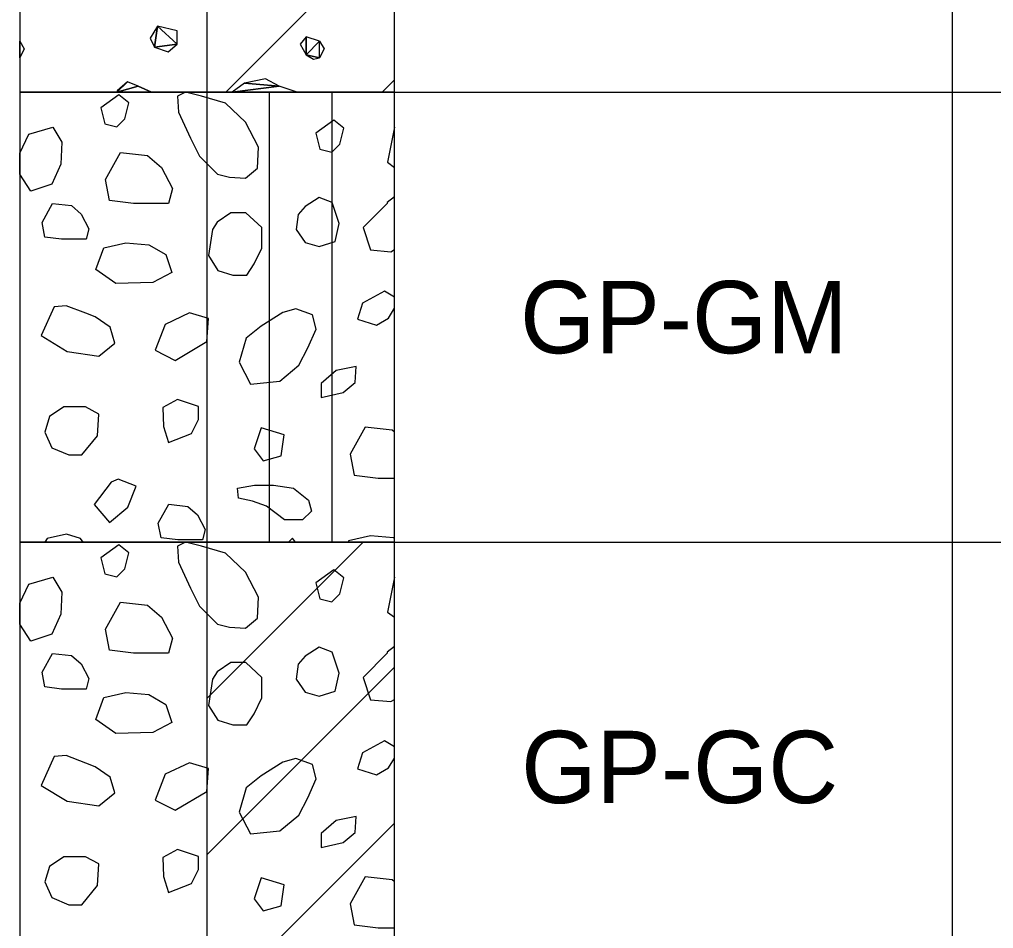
# Model space of a CAD drawing. Extents: x -894 to 866, y -476 to 714.
# Drawn here: x -745 to -650.7, y 311 to 398.9 of the extents above; entities that cross this region are included whole.
import ezdxf

# ---------------------------------------------------------------- set-up
doc = ezdxf.new("R2010")
doc.units = 0
doc.layers.add('14 Ramp Anno', color=7, linetype='Continuous')
doc.layers.add('57 Undefined', color=7, linetype='Continuous')

msp = doc.modelspace()

# ---------------------------------------------------------------- linework, layer by layer
at = {"layer": '14 Ramp Anno'}
for points in [[(-745.016, -304.812), (2.572, -304.812), (2.572, 608.931), (-745.016, 608.931)], [(-731.665, 398.292), (-732.39, 397.131), (-731.955, 396.26), (-731.665, 398.292)], [(-731.955, 396.26), (-729.778, 396.55), (-731.665, 398.292), (-731.955, 396.26)], [(-729.778, 396.55), (-729.778, 397.857), (-731.665, 398.292), (-729.778, 396.55)], [(-717.295, 397.276), (-717.875, 396.55), (-717.295, 395.534), (-717.295, 397.276)], [(-717.295, 395.534), (-715.989, 396.841), (-717.295, 397.276), (-717.295, 395.534)], [(-745.018, 396.841), (-744.583, 396.115), (-745.018, 395.244), (-745.018, 396.841)], [(-731.955, 396.26), (-730.649, 395.825), (-729.778, 396.55), (-731.955, 396.26)], [(-717.295, 395.534), (-715.989, 395.244), (-715.989, 396.841), (-717.295, 395.534)], [(-715.989, 396.841), (-715.553, 396.115), (-715.989, 395.244), (-715.989, 396.841)], [(-717.295, 395.534), (-716.569, 395.099), (-715.989, 395.244), (-717.295, 395.534)], [(-734.568, 392.922), (-735.584, 392.051), (-735.622, 391.906), (-734.568, 392.922)], [(-733.552, 392.486), (-734.568, 392.922), (-735.622, 391.906), (-733.552, 392.486)], [(-733.552, 392.486), (-735.622, 391.906), (-732.245, 391.906), (-733.552, 392.486)], [(-732.245, 391.907), (-732.245, 391.906), (-733.552, 392.486), (-732.245, 391.907)], [(-719.908, 392.486), (-723.246, 392.776), (-724.452, 391.906), (-719.908, 392.486)], [(-719.908, 392.486), (-724.452, 391.906), (-718.166, 391.907), (-719.908, 392.486)], [(-719.908, 392.486), (-721.214, 393.212), (-723.246, 392.776), (-719.908, 392.486)], [(-724.452, 391.906), (-718.162, 391.906), (-718.166, 391.907), (-724.452, 391.906)]]:
    msp.add_lwpolyline(points, close=True, dxfattribs=at)
for points in [[(-654.736, 588.056), (-654.736, -304.812)], [(-745.018, 391.906), (-708.731, 391.906), (-708.731, 435.45), (-745.018, 435.45), (-745.018, 391.906)], [(-726.875, 391.906), (-726.875, 435.45)], [(-725.06, 391.906), (-708.731, 408.235)], [(-709.941, 391.906), (-708.731, 393.115)], [(-745.042, 391.906), (2.572, 391.906)], [(-745.018, 391.906), (-402.688, 391.906)], [(-745.018, 348.361), (-708.731, 348.361), (-708.731, 391.906), (-745.018, 391.906), (-745.018, 348.361)], [(-735.421, 391.64), (-737.162, 390.382), (-736.775, 388.834), (-735.614, 388.544), (-734.84, 389.318), (-734.453, 390.866), (-735.421, 391.64)], [(-729.633, 389.97), (-728.471, 387.454), (-727.601, 385.712), (-725.859, 383.971), (-724.698, 383.68), (-723.149, 383.584), (-721.988, 384.551), (-721.891, 386.583), (-723.149, 389.003), (-725.085, 390.841), (-727.407, 391.518), (-728.955, 391.906), (-729.729, 391.518), (-729.633, 389.97)], [(-726.875, 348.361), (-726.875, 391.906)], [(-720.827, 348.361), (-720.827, 391.906)], [(-714.779, 348.361), (-714.779, 391.906)], [(-714.614, 389.207), (-716.356, 387.949), (-715.969, 386.401), (-714.808, 386.11), (-714.034, 386.885), (-713.647, 388.433), (-714.614, 389.207)], [(-745.018, 386.003), (-744.148, 387.841), (-741.825, 388.519), (-740.954, 387.067), (-741.051, 384.938), (-741.922, 383.003), (-743.954, 382.326), (-745.018, 383.971), (-745.018, 386.003)], [(-709.408, 385.132), (-708.731, 384.63), (-708.731, 388.513), (-709.408, 385.132)], [(-735.26, 386.072), (-732.647, 385.782), (-731.292, 384.621), (-730.228, 382.589), (-730.615, 381.137), (-734.002, 381.137), (-736.324, 381.428), (-736.711, 383.46), (-735.26, 386.072)], [(-741.844, 381.13), (-740.015, 380.927), (-739.066, 380.114), (-738.321, 378.692), (-738.592, 377.676), (-740.963, 377.676), (-742.589, 377.879), (-742.86, 379.301), (-741.844, 381.13)], [(-716.034, 381.726), (-717.389, 380.855), (-718.066, 380.081), (-718.26, 378.63), (-717.389, 377.372), (-716.034, 376.985), (-714.486, 377.468), (-714.099, 379.21), (-714.776, 381.242), (-716.034, 381.726)], [(-708.731, 376.678), (-708.731, 381.779), (-709.433, 381.233), (-709.433, 381.143), (-711.775, 378.8), (-711.054, 376.637), (-709.073, 376.456), (-708.731, 376.678)], [(-726.366, 378.619), (-726.726, 376.096), (-725.826, 374.654), (-724.385, 374.203), (-723.034, 374.203), (-722.313, 375.285), (-721.592, 376.817), (-721.592, 378.8), (-723.124, 380.242), (-724.565, 380.242), (-725.916, 379.34), (-726.366, 378.619)], [(-736.862, 376.857), (-734.733, 377.341), (-732.508, 377.147), (-730.863, 376.18), (-730.282, 374.438), (-732.121, 373.47), (-735.701, 373.373), (-737.636, 374.728), (-736.862, 376.857)], [(-709.312, 370.036), (-708.731, 370.986), (-708.731, 372.068), (-709.699, 372.649), (-711.828, 371.488), (-712.311, 369.94), (-710.473, 369.359), (-709.312, 370.036)], [(-741.678, 371.139), (-742.939, 368.345), (-740.417, 366.813), (-737.355, 366.362), (-735.824, 367.624), (-736.274, 369.156), (-737.715, 370.147), (-738.616, 370.508), (-740.507, 371.229), (-741.678, 371.139)], [(-719.533, 370.583), (-721.648, 369.269), (-723.107, 368.101), (-723.764, 365.764), (-722.67, 363.647), (-719.824, 363.939), (-718, 365.472), (-717.125, 367.152), (-716.322, 368.977), (-716.687, 370.364), (-718.292, 370.948), (-719.533, 370.583)], [(-728.566, 370.545), (-730.934, 369.431), (-731.91, 366.923), (-729.959, 365.947), (-726.893, 367.759), (-726.754, 369.988), (-728.566, 370.545)], [(-714.393, 364.952), (-715.845, 363.694), (-715.845, 362.34), (-713.716, 362.824), (-712.555, 363.791), (-712.458, 365.339), (-714.393, 364.952)], [(-729.727, 362.145), (-731.178, 361.371), (-731.082, 359.532), (-730.598, 357.984), (-728.372, 358.855), (-727.695, 360.21), (-727.695, 361.468), (-729.727, 362.145)], [(-738.646, 361.442), (-740.737, 361.442), (-742.13, 360.513), (-742.594, 359.003), (-741.898, 357.494), (-740.272, 356.797), (-738.995, 356.797), (-737.485, 358.655), (-737.369, 360.745), (-738.646, 361.442)], [(-721.631, 359.413), (-722.309, 357.381), (-721.438, 356.22), (-719.696, 356.704), (-719.406, 358.736), (-721.631, 359.413)], [(-708.731, 354.55), (-708.731, 359), (-708.958, 359.194), (-711.571, 359.485), (-713.023, 356.872), (-712.636, 354.84), (-710.313, 354.55), (-708.731, 354.55)], [(-736.179, 354.169), (-737.805, 352.002), (-736.315, 350.241), (-734.554, 351.731), (-733.741, 353.763), (-735.502, 354.44), (-736.179, 354.169)], [(-723.937, 353.592), (-722.292, 353.882), (-720.453, 353.882), (-718.518, 353.592), (-717.067, 352.43), (-716.776, 351.366), (-717.647, 350.495), (-719.389, 350.495), (-721.131, 351.85), (-722.486, 352.334), (-723.84, 352.624), (-723.937, 353.592)], [(-730.585, 352.019), (-728.756, 351.816), (-727.808, 351.003), (-727.063, 349.581), (-727.333, 348.564), (-729.704, 348.564), (-731.33, 348.768), (-731.601, 350.19), (-730.585, 352.019)], [(-739.12, 348.719), (-740.474, 349.125), (-742.371, 348.719), (-742.591, 348.361), (-738.869, 348.361), (-739.12, 348.719)], [(-708.819, 348.757), (-711.045, 348.951), (-713.174, 348.467), (-713.212, 348.361), (-708.731, 348.361), (-708.731, 348.705), (-708.819, 348.757)], [(-745.018, 348.361), (-372.904, 348.361)], [(-745.018, 304.816), (-708.731, 304.816), (-708.731, 348.361), (-745.018, 348.361), (-745.018, 304.816)], [(-735.421, 348.096), (-737.162, 346.838), (-736.775, 345.289), (-735.614, 344.999), (-734.84, 345.773), (-734.453, 347.321), (-735.421, 348.096)], [(-729.633, 346.425), (-728.471, 343.909), (-727.601, 342.168), (-725.859, 340.426), (-724.698, 340.136), (-723.149, 340.039), (-721.988, 341.006), (-721.891, 343.039), (-723.149, 345.458), (-725.085, 347.296), (-727.407, 347.974), (-728.955, 348.361), (-729.729, 347.974), (-729.633, 346.425)], [(-726.875, 333.241), (-711.755, 348.361)], [(-726.875, 304.816), (-726.875, 348.361)], [(-718.601, 348.748), (-718.988, 348.361), (-718.33, 348.361), (-718.601, 348.748)], [(-714.614, 345.662), (-716.356, 344.404), (-715.969, 342.856), (-714.808, 342.566), (-714.034, 343.34), (-713.647, 344.888), (-714.614, 345.662)], [(-745.018, 342.458), (-744.148, 344.296), (-741.825, 344.974), (-740.954, 343.522), (-741.051, 341.394), (-741.922, 339.458), (-743.954, 338.781), (-745.018, 340.426), (-745.018, 342.458)], [(-709.408, 341.587), (-708.731, 341.085), (-708.731, 344.968), (-709.408, 341.587)], [(-735.26, 342.527), (-732.647, 342.237), (-731.292, 341.076), (-730.228, 339.044), (-730.615, 337.592), (-734.002, 337.592), (-736.324, 337.883), (-736.711, 339.915), (-735.26, 342.527)], [(-716.034, 338.181), (-717.389, 337.31), (-718.066, 336.536), (-718.26, 335.085), (-717.389, 333.827), (-716.034, 333.44), (-714.486, 333.924), (-714.099, 335.665), (-714.776, 337.697), (-716.034, 338.181)], [(-708.731, 333.133), (-708.731, 338.235), (-709.433, 337.688), (-709.433, 337.598), (-711.775, 335.255), (-711.054, 333.092), (-709.073, 332.911), (-708.731, 333.133)], [(-741.844, 337.585), (-740.015, 337.382), (-739.066, 336.569), (-738.321, 335.147), (-738.592, 334.131), (-740.963, 334.131), (-742.589, 334.334), (-742.86, 335.757), (-741.844, 337.585)], [(-726.366, 335.075), (-726.726, 332.551), (-725.826, 331.109), (-724.385, 330.658), (-723.034, 330.658), (-722.313, 331.74), (-721.592, 333.272), (-721.592, 335.255), (-723.124, 336.697), (-724.565, 336.697), (-725.916, 335.796), (-726.366, 335.075)], [(-726.875, 318.121), (-708.731, 336.265)], [(-736.862, 333.312), (-734.733, 333.796), (-732.508, 333.602), (-730.863, 332.635), (-730.282, 330.893), (-732.121, 329.925), (-735.701, 329.829), (-737.636, 331.183), (-736.862, 333.312)], [(-709.312, 326.491), (-708.731, 327.442), (-708.731, 328.524), (-709.699, 329.104), (-711.828, 327.943), (-712.311, 326.395), (-710.473, 325.814), (-709.312, 326.491)], [(-741.678, 327.594), (-742.939, 324.8), (-740.417, 323.268), (-737.355, 322.817), (-735.824, 324.079), (-736.274, 325.611), (-737.715, 326.603), (-738.616, 326.963), (-740.507, 327.684), (-741.678, 327.594)], [(-719.533, 327.038), (-721.648, 325.724), (-723.107, 324.556), (-723.764, 322.22), (-722.67, 320.103), (-719.824, 320.395), (-718, 321.928), (-717.125, 323.607), (-716.322, 325.432), (-716.687, 326.819), (-718.292, 327.403), (-719.533, 327.038)], [(-728.566, 327.001), (-730.934, 325.886), (-731.91, 323.378), (-729.959, 322.402), (-726.893, 324.214), (-726.754, 326.443), (-728.566, 327.001)], [(-714.393, 321.408), (-715.845, 320.15), (-715.845, 318.795), (-713.716, 319.279), (-712.555, 320.246), (-712.458, 321.795), (-714.393, 321.408)], [(-725.06, 304.816), (-708.731, 321.145)], [(-738.646, 317.897), (-740.737, 317.897), (-742.13, 316.968), (-742.594, 315.458), (-741.898, 313.949), (-740.272, 313.252), (-738.995, 313.252), (-737.485, 315.11), (-737.369, 317.2), (-738.646, 317.897)], [(-729.727, 318.6), (-731.178, 317.826), (-731.082, 315.988), (-730.598, 314.439), (-728.372, 315.31), (-727.695, 316.665), (-727.695, 317.923), (-729.727, 318.6)], [(-708.731, 311.005), (-708.731, 315.455), (-708.958, 315.65), (-711.571, 315.94), (-713.023, 313.327), (-712.636, 311.295), (-710.313, 311.005), (-708.731, 311.005)], [(-721.631, 315.868), (-722.309, 313.836), (-721.438, 312.675), (-719.696, 313.159), (-719.406, 315.191), (-721.631, 315.868)]]:
    msp.add_lwpolyline(points, dxfattribs=at)

# ---------------------------------------------------------------- texts
at = {"layer": '57 Undefined'}
for s, p in [('GP-GM', (-696.57, 366.634)), ('GP-GC', (-696.465, 323.088))]:
    msp.add_text(s, height=7, dxfattribs=at).set_placement(p)

doc.saveas('drawing.dxf')
